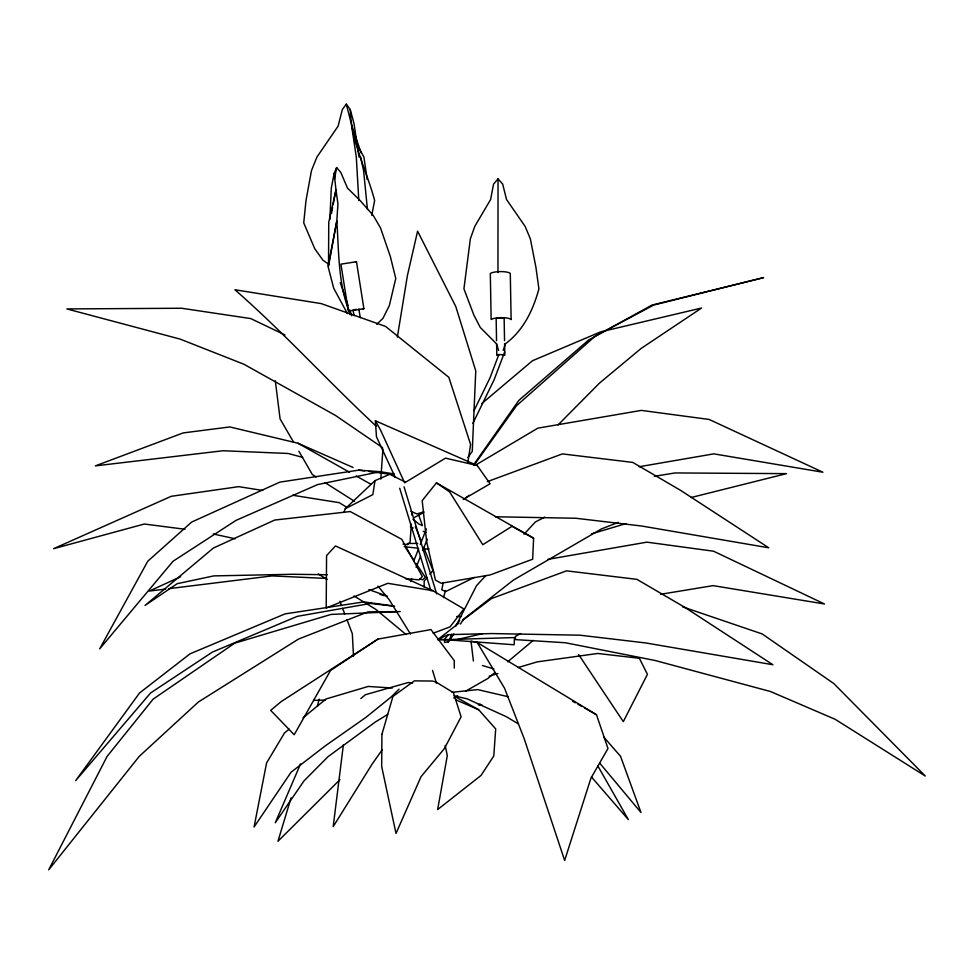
<?xml version="1.0" encoding="UTF-8"?>
<svg xmlns="http://www.w3.org/2000/svg" width="974" height="974" viewBox="0 0 974 974"><rect width="100%" height="100%" fill="white"/><g stroke="black" fill="none" stroke-linecap="round" stroke-linejoin="round"><path stroke-width="1.46" d="M444.57 640.417L444.546 642.536L447.492 641.842M503.193 350.397L505.543 343.712C523.562 330.21 533.058 310.243 538.914 288.84L535.907 267.205L530.343 238.8L525.108 226.37L506.529 199.524L502.694 184.11L498.031 178.887L497.958 272.489M329.882 219.308L331.294 188.128L334.155 173.409L336.627 167.577L340.778 172.398L347.499 188.104L360.1 200.51L373.212 215.4L380.505 227.916L390.391 256.698L395.773 278.479L389.308 305.653L382.977 318.303L376.804 324.305M533.618 538.196L532.656 559.21L490.105 574.952L441.185 583.243L435.427 580.066L426.6 541.386L422.192 500.612L436.449 482.861L533.618 538.196L511.971 526.337L482.787 544.697L449.635 491.919L436.449 482.861M411.284 524.134L410.103 542.092L407.351 544.685L403.029 544.076M411.88 515.161L412.075 512.166M380.81 479.038L382.916 448.904M343.384 744.781L333.193 826.658L371.983 764.334L382.344 749.59M467.897 462.175L470.6 444.424L448.819 377.303L385.57 326.424L321.152 303.596L234.929 289.765C284.359 332.986 328.408 381.845 376.475 426.417M405.33 482.069L389.783 474.265L375.014 480.645L372.823 494.634L345.259 508.696L343.944 512.446M397.343 337.114L407.388 275.691L417.59 231.191L455.783 306.542L475.762 370.887L472.256 451.388L467.776 457.537M334.496 179.192L336.627 167.577M331.452 213.44L332.584 207.547M333.145 204.601L335.981 189.881L334.155 173.409M371.751 215.424L374.637 200.522C366.601 170.146 351.042 141.498 350.263 109.538L346.294 104.145L342.324 109.538L338.124 126.109L316.927 157.058L311.485 170.547L305.994 200.522L303.73 222.876L314.76 248.723L322.966 260.228L328.944 264.38M443.255 582.464L441.77 589.83L445.849 591.474L474.387 577.375M317.293 706.442L319.216 699.162M443.462 597.61L445.532 590.597M291.068 797.84L277.955 841.268L339.975 779.638M498.919 354.317L489.995 377.863L474.021 410.651M504.678 351.955L494.171 379.641L472.877 423.361M413.609 561.426L418.613 548.703M420.281 544.466L426.381 528.919M410.578 581.575L411.685 578.751M416.129 567.452L420.573 556.142M422.789 550.493L427.233 539.182M300.552 763.884L275.277 822.762L304.022 780.868L328.007 756.688L375.136 722.148L387.689 714.405M451.766 634.171L448.174 642.426L453.884 633.855M455.905 626.063L476.59 585.557L485.88 575.512M460.41 624.054L463.661 619.147L513.395 580.09L601.396 528.955L618.247 522.393M473.839 464.452L518.838 400.387L588.71 339.95L652.069 305.045L763.604 277.627L653.773 305.045L595.175 336.152L516.427 405.805L473.912 465.426M444.582 639.358L448.369 634.658L491.931 633.563L579.92 635.194L645.799 642.962L772.918 664.743L684.807 607.338L636.886 579.347L566.527 570.849L491.456 598.584L462.48 620.414M455.917 625.284L459.691 620.596M427.026 577.716L424.14 581.235L424.201 587.298M429.899 574.21L432.785 570.691M498.031 178.887L493.55 184.11L490.616 199.524L474.776 226.37L470.357 238.8L463.928 288.84L473.875 315.113L480.304 327.507L496.399 343.712L498.627 350.397M524.036 534.215L535.383 521.942L544.709 517.194M558.102 424.883L599.497 383.099L641.075 348.485L701.584 308.028L600.617 331.866L532.486 360.733L481.753 403.589M399.048 689.178L390.976 697.141L365.895 717.388L325.255 745.877L291.092 772.175L254.068 827.011L266.584 762.934L284.53 732.923L289.144 729.149M345.259 508.696L375.014 480.645M494.889 672.584L487.913 678.44L465.56 691.211M507.673 661.845L533.228 640.356M360.843 698.541L365.457 694.706L408.301 682.494L412.623 683.066M302.987 717.838L326.071 698.967L368.257 686.439L392.279 688.034M465.584 498.018L469.2 495.291M458.864 623.141L438.349 639.163L448.308 634.622M377.924 639.114L330.539 670.453L294.197 734.749L270.687 710.363L281.096 701.657L377.924 639.114L430.983 629.581L454.274 660.652L454.286 668.115M475.629 465.073L537.855 428.146L641.342 410.395L709.133 419.453L822.92 472.232L713.808 453.86L639.078 466.753M463.174 499.431L490.105 483.774L477.236 465.511L375.38 420.768L376.463 436.79L395.31 477.467M453.726 697.956L457.67 695.716M414.388 517.474L423.593 512.592M520.688 633.55L515.429 636.326L515.563 639.626L565.395 642.755L655.173 660.506L770.446 691.503L835.217 719.323L925.3 776.047L833.781 683.541L762.192 633.94L682.555 606.826M180.616 576.754L149.314 591.06L165.775 589.039M433.174 633.222L450.085 626.83L463.904 608.945L432.821 590.682L335.458 545.939L326.57 555.594L326.193 607.983L387.81 583.316L432.821 590.682M487.317 481.655L562.375 453.908L632.747 462.407L680.656 490.397L768.766 547.802L641.659 526.021L575.768 518.253L495.376 516.768M591.364 533.898L625.868 523.635M489.179 676.139L497.921 673.545M518.29 667.494L537.222 661.882L597.671 653.469L639.358 658.278L647.442 674.337L623.311 721.649L578.617 654.565M423.958 511.861L416.884 513.907L410.894 511.338M480.34 704.117L478.344 704.665L482.398 705.261M690.992 497.544L786.542 473.632L675.043 472.95L654.309 476.31M457.792 639.419L482.775 633.599M380.055 471.684L317.597 484.589L236.073 520.347L173.068 561.231L99.689 648.842L147.756 561.231L191.659 522.064L279.842 482.13L358.7 470.15L380.055 471.684L394.373 473.973M437.752 639.881L514.467 637.568L514.138 644.776L440.735 639.321M355.388 261.921L356.484 261.738L363.899 308.709L362.803 308.904M547.692 559.393L646.943 542.153L713.577 551.211L824.515 603.99L713.138 585.63L660.628 594.274M354.755 309.622L356.496 309.342M356.484 261.738L340.937 264.149L348.351 311.132L363.899 308.709M168.758 588.661L272.014 575.914L326.509 578.434M452.155 692.307L477.637 689.604L508.391 696.763M400.192 611.55L331.05 614.424L234.734 643.157L153.149 699.125L107.091 756.408L48.7 869.855L139.209 756.408L198.404 701.986L298.531 639.054L368.075 611.867L397.307 611.611M313.64 700.44L325.474 700.002M407.254 543.577L417.785 543.358M425.139 548.946L429.071 548.946M456.66 616.518L461.043 616.566M327.288 574.745L292.918 574.27L213.732 575.902L177.268 583.669L145.029 605.451L213.367 548.045L274.668 520.055L350.238 511.557L401.763 539.292L422.351 576.584L419.015 579.871L405.403 578.641M404.161 546.706L417.651 548.143M394.604 606.291L370.497 603.442L297.289 616.347L212.356 652.105L150.568 692.989L75.692 780.6L139.538 692.989L190.052 653.822L285.053 613.888L363.826 601.908L393.715 605.998M358.7 470.15L364.653 470.917M369.109 471.501L394.397 474.752M184.938 529.259L144.322 524.024L53.582 548.691L171.229 496.302L238.715 486.647L262.724 490.47M292.748 495.255L339.269 502.669L346.951 507.417M213.184 533.947L235.124 538.756M477.199 642.475L504.556 688.241L524.158 738.633L564.652 860.468L590.926 778.202L607.983 748.495L596.465 714.697L477.199 642.475L471.014 641.111L473.401 660.981M454.054 695.862L467.021 698.808L506.358 716.706L518.058 723.719M419.891 579.128L422.789 579.786L425.285 577.217L415.971 563.349M477.236 465.511L445.52 458.145L404.648 482.812L380.712 430.423L375.38 420.768M353.087 467.471L297.959 443.231L229.815 426.941L183.149 432.931L95.318 465.889L222.961 450.743L288.194 453.482L302.695 457.39M482.434 665.51L493.867 668.943M379.933 594.347L384.243 595.735M410.346 526.983L413.195 527.945M423.179 531.305L426.028 532.254M368.878 589.611L387.323 596.185M445.203 745.463L447.297 755.666L437.643 809.564L481.022 775.45L493.794 755.97L495.693 728.905L478.648 709.693L455.722 699.77M284.992 334.959L250.756 318.583L181.627 308.247L66.865 308.928L180.166 339.11L243.963 364.264L335.397 415.387L382.563 447.663M455.162 696.666L478.648 709.693M297.959 443.231L349.581 472.268M356.192 475.982L370.753 484.175M572.675 701.317L575.317 702.802M577.959 704.287L581.916 706.515M584.57 708.001L596.465 714.697M318.218 573.917L327.167 579.42M354.012 595.966L375.745 609.347L406.121 634.573M316.197 476.992L312.362 474.557L298.86 451.266M325.146 482.678L354.536 501.342M412.903 519.093L418.759 523.951L422.436 525.595L418.516 514.516M603.734 737.026L620.535 756.287L640.977 812.511L599.887 763.324M591.401 776.911L628.364 819.609L597.853 765.941M377.973 586.117L389.357 599.935L410.444 633.989M405.817 548.204L414.279 560.817M293.6 442.208L280.098 418.93L275.301 380.797M354.573 140.329L363.923 157.058L367.161 179.545M347.414 313.616L333.692 288.207L328.031 266.401L336.809 220.988L337.941 203.919L335.981 189.881L328.749 222.376L328.518 266.401L336.809 220.988C338.928 251.462 338.015 282.959 349.289 311.802L350.08 314.59M415.362 526.605L421.474 541.836M423.702 547.376L433.722 572.31M339.902 601.275L341.521 605.499M342.604 608.324L344.759 613.961M346.927 619.598L352.32 633.697L353.513 656.354M348.181 305.666L340.267 282.74M349.678 309.951L351.699 315.686M351.943 126.109L361.098 152.833M432.529 670.429L436.449 683.224M404.064 486.842L436.656 593.86M399.705 488.242L430.971 590.926M350.263 109.538L354.012 123.601L356.63 141.06M346.294 104.145L351.297 123.601L356.301 157.058L358.809 200.522M360.623 157.058L363.57 170.547L367.454 209.459M358.87 308.989L360.234 317.67M353.087 309.878L354 315.661M357.495 146.879L359.016 157.058M504.544 340.669L504.142 318.559A4.176 1.035 -1 0 0 500.356 317.816A4.176 1.035 -1 0 0 496.156 318.559L496.545 340.669M504.593 343.615L504.8 355.4A4.176 1.035 -1 0 0 501.013 354.658A4.176 1.035 -1 0 0 496.813 355.4L496.606 343.615M381.918 734.347L381.674 766.501L396.004 833.44L421.024 776.692L444.363 748.604L461.104 716.827L453.446 692.721L435.95 681.983L432.322 681.045L414.34 680.875L392.936 696.434L381.918 734.347M511.119 319.521L510.291 273.463A10.434 2.605 -1 0 0 500.806 271.588A10.434 2.605 -1 0 0 490.312 273.463L491.139 319.521A10.434 2.605 -1 0 1 501.634 317.634A10.434 2.605 -1 0 1 511.119 319.521"/></g></svg>
